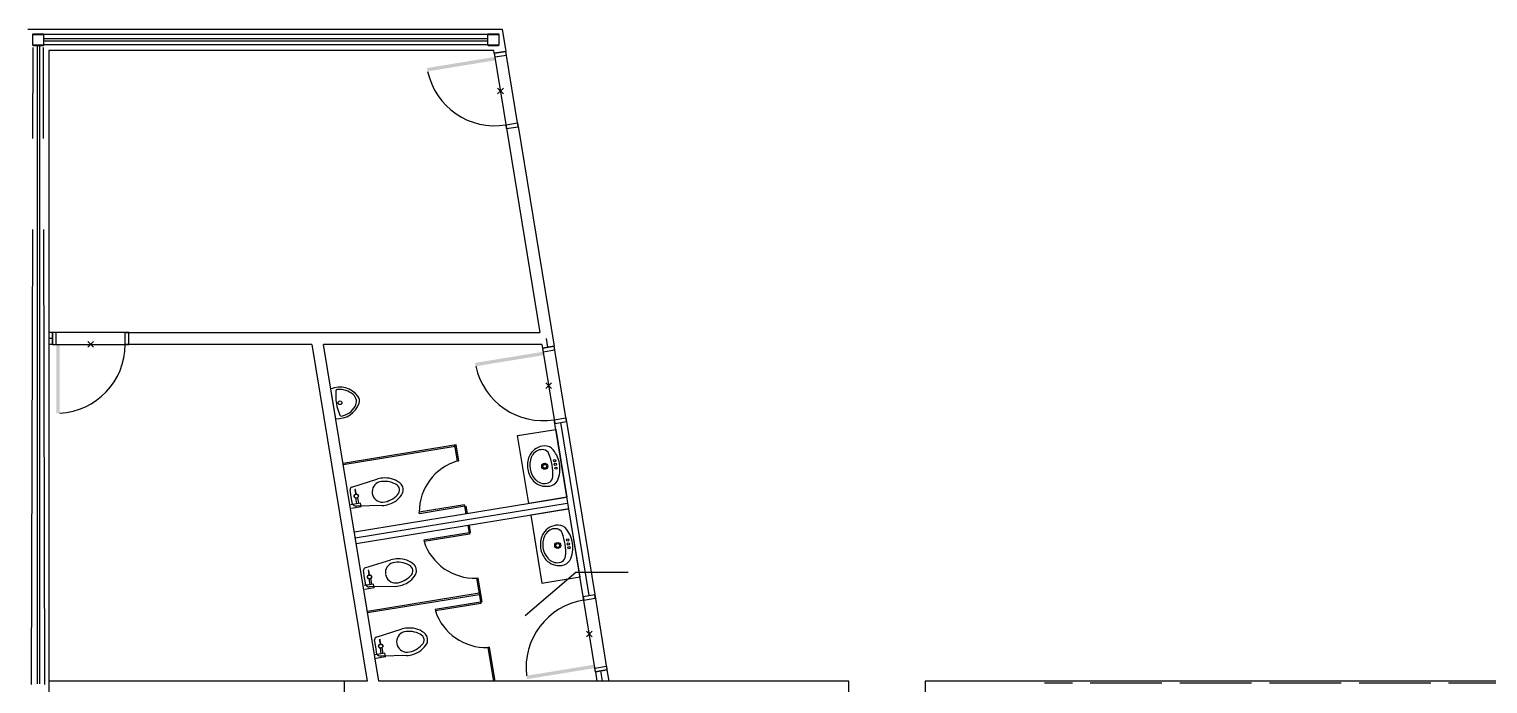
# Model space of a CAD drawing. Header units: inches. Extents: x 2743 to 10591, y -1604 to 5792.
# Drawn here: x 4019 to 4782, y -1249 to -906 of the extents above; entities that cross this region are included whole.
import ezdxf

# ---------------------------------------------------------------- set-up
doc = ezdxf.new("R2010")
doc.units = ezdxf.units.IN
doc.header["$LTSCALE"] = 0.1875
doc.header["$MEASUREMENT"] = 0
doc.header["$PDMODE"] = 3
doc.header["$PDSIZE"] = 1.5
doc.linetypes.add('CENTERX2', pattern=[101.6, 63.5, -12.7, 12.7, -12.7])
doc.linetypes.add('dash2', pattern=[500, 400, -100])
for name, color, linetype in [('A-E-MUR-EXT', 3, 'Continuous'), ('A-N-APP-SAN', 1, 'Continuous'), ('A-N-MOB-FIXE', 2, 'Continuous'), ('A-N-MUR-COMP', 30, 'Continuous'), ('A-N-MUR-INT', 3, 'Continuous'), ('A-N-PIECE#', 2, 'Continuous'), ('A-N-POR-PLF', 30, 'Continuous'), ('A-N-POR-PLN', 7, 'Continuous'), ('A-N-PORTE-EXT', 2, 'Continuous'), ('A-N-STRUCTURE', 4, 'Continuous'), ('S-N-ACIER', 4, 'Continuous')]:
    doc.layers.add(name, color=color, linetype=linetype)
doc.linetypes.add('MUR07', pattern='A,0.001521,[13,JUB,S=1,R=0,X=0,Y=0],-152.075402', length=152.076923)

msp = doc.modelspace()

# ---------------------------------------------------------------- hatches: boundary and pattern name
at = {"layer": 'A-N-POR-PLN'}
for points in [[(4227.31262, -926.74964), (4227.59815, -928.49813), (4263.15078, -922.69237), (4262.86525, -920.94388)], [(4033.34884, -1107.38258), (4035.12049, -1107.38258), (4035.12049, -1071.35903), (4033.34884, -1071.35903)], [(4252.51, -1081.05032), (4252.79553, -1082.79881), (4288.34816, -1076.99305), (4288.06263, -1075.24456)], [(4279.59857, -1246.54113), (4279.31304, -1244.79264), (4314.86566, -1238.98688), (4315.15119, -1240.73537)]]:
    msp.add_hatch(color=7, dxfattribs=at).paths.add_polyline_path(points)

# ---------------------------------------------------------------- linework, layer by layer
at = {"color": 7, "linetype": 'ByBlock'}
msp.add_line((4179.56806, -1110.25078), (4177.03202, -1094.70833), dxfattribs=at)
msp.add_circle((4181.7971, -1101.90895), 0.98425, dxfattribs=at)
at = {"color": 7}
for centre, radius in [((4288.93487, -1135.15382), 1.5748), ((4288.93487, -1135.15382), 0.98425), ((4294.09798, -1132.1971), 0.59055), ((4294.44925, -1134.17401), 0.59055), ((4294.80051, -1136.15092), 0.59055), ((4295.72985, -1176.58487), 1.5748), ((4300.97359, -1173.77361), 0.59055), ((4301.26946, -1175.75956), 0.59055), ((4295.72985, -1176.58487), 0.98425), ((4301.56534, -1177.74551), 0.59055)]:
    msp.add_circle(centre, radius, dxfattribs=at)
at = {"color": 7, "linetype": 'ByBlock'}
for centre, radius, start, end in [((4181.65995, -1105.75418), 11.97617, 37.25750599, 112.73240891), ((4206.94004, -1097.80641), 27.38598, 175.72617185, 202.80822979), ((4180.41542, -1095.8242), 0.7874, 97.14363255, 175.72617185), ((4181.65995, -1105.75418), 10.79507, 49.23337254, 97.14363255), ((4185.49543, -1101.30549), 4.92125, 329.3010291, 49.23337254), ((4188.0585, -1100.88728), 3.937, 341.27689565, 37.25750599), ((4180.44476, -1098.30675), 11.97617, 265.80199272, 341.27689565), ((4180.44476, -1098.30675), 10.79507, 281.39076909, 329.3010291), ((4182.42127, -1108.11729), 0.7874, 202.80822979, 281.39076909)]:
    msp.add_arc(centre, radius, start, end, dxfattribs=at)
at = {"color": 7}
for centre, radius, start, end in [((4289.32771, -1133.92076), 9.47498, 100.03422803, 155.31362352), ((4289.32771, -1133.92076), 8.21514, 143.20744955, 155.09458923), ((4287.51591, -1132.13001), 5.70241, 79.68790099, 146.71552928), ((4288.85992, -1130.52041), 6.04658, 53.16975756, 101.28351536), ((4287.92324, -1129.8913), 3.42695, 22.459737, 79.68790099), ((4264.05863, -1139.55363), 29.17333, 357.92858719, 22.0911467), ((4281.63362, -1136.45278), 15.2899, 10.08141745, 44.79130704), ((4292.25079, -1134.57717), 12.42077, 158.19518105, 190.01839875), ((4292.24647, -1134.55287), 12.42077, 190.13223225, 221.95544995), ((4292.25178, -1134.57741), 11.16194, 158.36003021, 221.65970368), ((4281.63305, -1136.44957), 15.2899, 335.35932396, 10.06921355), ((4289.72844, -1136.17607), 9.47498, 224.83700748, 280.11640297), ((4289.72919, -1136.19542), 8.21514, 224.92514466, 236.81228434), ((4288.63993, -1138.49822), 5.70241, 233.30420461, 300.3318329), ((4290.46066, -1139.52943), 6.04658, 278.86711563, 326.98087343), ((4289.78906, -1140.46221), 3.42695, 300.3318329, 357.55999689), ((4296.157, -1175.36327), 9.47498, 98.43272933, 153.71212482), ((4294.38632, -1173.50804), 5.70241, 78.2172994, 145.24492769), ((4295.78443, -1171.95118), 6.04658, 51.56825886, 99.68201666), ((4288.39515, -1177.67927), 15.2899, 8.47991874, 43.18980834), ((4299.0606, -1176.10112), 12.42077, 156.59368235, 188.41690005), ((4299.05782, -1176.07617), 11.16194, 156.88942861, 220.18910209), ((4296.15156, -1175.34469), 8.21514, 141.73684795, 153.62398764), ((4294.85098, -1171.28052), 3.42695, 20.98913541, 78.2172994), ((4270.74625, -1180.3272), 29.17333, 356.4579856, 20.62054511), ((4288.39467, -1177.67605), 15.2899, 333.75782526, 8.46771485), ((4299.05696, -1176.07671), 12.42077, 188.53073355, 220.35395125), ((4296.44488, -1181.89582), 3.42695, 298.8612313, 356.08939529), ((4296.49454, -1177.6289), 9.47498, 223.23550878, 278.51490426), ((4296.49454, -1177.6289), 8.21514, 223.45454307, 235.34168275), ((4295.34654, -1179.90299), 5.70241, 231.83360302, 298.8612313), ((4297.13277, -1181.00142), 6.04658, 277.26561693, 325.37937473)]:
    msp.add_arc(centre, radius, start, end, dxfattribs=at)
at = {"layer": 'A-E-MUR-EXT', "color": 7}
for p, q in [((5401.10222, -1247.51896), (4488.04883, -1247.51923)), ((4488.04883, -1247.51923), (4488.04883, -1260.27168))]:
    msp.add_line(p, q, dxfattribs=at)
at = {"layer": 'A-N-APP-SAN', "color": 7}
for p, q in [((4187.90876, -1146.01088), (4201.52335, -1141.78208)), ((4187.70653, -1151.18976), (4187.1333, -1147.45064)), ((4188.35419, -1154.91672), (4187.70653, -1151.18976)), ((4189.98288, -1147.30479), (4189.54577, -1147.37627)), ((4189.54577, -1147.37627), (4189.96089, -1149.51077)), ((4190.40649, -1149.4379), (4189.82369, -1149.5332)), ((4189.82369, -1149.5332), (4189.87853, -1149.86861)), ((4189.94315, -1151.73106, -0.00394), (4190.45115, -1154.75113, -0.00394)), ((4190.26929, -1149.46034), (4189.98288, -1147.30479)), ((4190.46134, -1149.77331), (4190.40649, -1149.4379)), ((4190.92929, -1151.56519, -0.00394), (4191.43729, -1154.58526, -0.00394)), ((4192.46685, -1154.45961, 0.00787), (4187.46565, -1155.29609)), ((4192.7986, -1156.4319, 0.00787), (4187.79741, -1157.26837)), ((4190.62837, -1155.94659), (4190.1114, -1155.94444)), ((4203.8003, -1155.70634), (4190.62837, -1155.94659)), ((4192.7986, -1156.4319, 0.00787), (4192.46685, -1154.45961, 0.00787)), ((4194.61455, -1193.49226), (4194.04132, -1189.75313)), ((4194.81677, -1188.31338), (4208.43137, -1184.08458)), ((4196.8909, -1189.60729), (4196.45379, -1189.67876)), ((4196.45379, -1189.67876), (4196.86891, -1191.81327)), ((4197.17731, -1191.76283), (4196.8909, -1189.60729)), ((4199.37487, -1196.76211, 0.00787), (4194.37367, -1197.59858)), ((4195.26221, -1197.21921), (4194.61455, -1193.49226)), ((4197.31451, -1191.7404), (4196.7317, -1191.8357)), ((4196.7317, -1191.8357), (4196.78655, -1192.17111)), ((4196.85117, -1194.03356, -0.00394), (4197.35917, -1197.05363, -0.00394)), ((4197.53639, -1198.24909), (4197.01942, -1198.24694)), ((4197.36936, -1192.07581), (4197.31451, -1191.7404)), ((4210.70832, -1198.00884), (4197.53639, -1198.24909)), ((4197.83731, -1193.86768, -0.00394), (4198.34531, -1196.88775, -0.00394)), ((4199.70662, -1198.7344, 0.00787), (4199.37487, -1196.76211, 0.00787)), ((4199.70662, -1198.7344, 0.00787), (4194.70543, -1199.57087)), ((4200.70909, -1224.51878), (4214.32369, -1220.28998)), ((4200.50687, -1229.69766), (4199.93364, -1225.95853)), ((4202.78322, -1225.81268), (4202.34611, -1225.88416)), ((4202.34611, -1225.88416), (4202.76122, -1228.01866)), ((4203.20683, -1227.9458), (4202.62402, -1228.0411)), ((4202.62402, -1228.0411), (4202.67887, -1228.37651)), ((4203.06963, -1227.96823), (4202.78322, -1225.81268)), ((4203.26168, -1228.2812), (4203.20683, -1227.9458)), ((4205.26718, -1232.9675, 0.00787), (4200.26599, -1233.80398)), ((4201.15452, -1233.42461), (4200.50687, -1229.69766)), ((4205.59894, -1234.93979, 0.00787), (4200.59774, -1235.77627)), ((4202.74349, -1230.23896, -0.00394), (4203.25149, -1233.25903, -0.00394)), ((4203.42871, -1234.45448), (4202.91173, -1234.45234)), ((4216.60064, -1234.21424), (4203.42871, -1234.45448)), ((4203.72963, -1230.07308, -0.00394), (4204.23763, -1233.09315, -0.00394)), ((4205.59894, -1234.93979, 0.00787), (4205.26718, -1232.9675, 0.00787))]:
    msp.add_line(p, q, dxfattribs=at)
for centre, radius in [((4190.32412, -1150.76385), 1.11581), ((4190.32412, -1150.76385), 1), ((4197.23214, -1193.06634), 1.11581), ((4197.23214, -1193.06634), 1), ((4203.12446, -1229.27174), 1.11581), ((4203.12446, -1229.27174), 1)]:
    msp.add_circle(centre, radius, dxfattribs=at)
for centre, radius, start, end in [((4204.04115, -1148.51443), 5.40047, 106.51809409, 189.28046236), ((4205.20713, -1155.00732), 13.72869, 90.1280073, 105.56473204), ((4205.15005, -1155.00112), 11.96027, 60.68303186, 102.77333673), ((4205.56377, -1153.47268), 12.20017, 47.69042209, 91.81923529), ((4209.70677, -1147.64108), 3.33225, 10.11353212, 67.04669274), ((4209.89616, -1147.55627), 4.96996, 9.23061351, 38.6764822), ((4188.48088, -1147.24773), 1.36277, 114.82358974, 188.56257336), ((4204.04256, -1148.52302), 5.40047, 189.29361335, 272.05598163), ((4203.02749, -1142.021), 11.96027, 275.80073898, 317.89104385), ((4203.90645, -1143.33768), 12.20017, 286.75484042, 330.88365363), ((4209.69126, -1147.54621), 3.33225, 311.52738297, 8.46054359), ((4209.89774, -1147.56593), 4.96996, 339.89759351, 9.3434622), ((4190.12352, -1153.90762), 2.03687, 209.69740844, 269.65903044), ((4203.07956, -1141.99658), 13.72869, 273.00934367, 288.44606841), ((4195.3889, -1189.55023), 1.36277, 114.82358974, 188.56257336), ((4210.94917, -1190.81693), 5.40047, 106.51809409, 189.28046236), ((4212.11515, -1197.30982), 13.72869, 90.1280073, 105.56473204), ((4212.05807, -1197.30361), 11.96027, 60.68303186, 102.77333673), ((4212.47179, -1195.77518), 12.20017, 47.69042208, 91.81923529), ((4216.61479, -1189.94358), 3.33225, 10.11353212, 67.04669274), ((4216.59928, -1189.84871), 3.33225, 311.52738297, 8.46054359), ((4216.80418, -1189.85876), 4.96996, 9.23061351, 38.6764822), ((4216.80576, -1189.86842), 4.96996, 339.89759351, 9.3434622), ((4197.03154, -1196.21011), 2.03687, 209.69740844, 269.65903044), ((4210.95058, -1190.82552), 5.40047, 189.29361335, 272.05598163), ((4209.98758, -1184.29908), 13.72869, 273.00934367, 288.44606841), ((4209.93551, -1184.32349), 11.96027, 275.80073898, 317.89104385), ((4210.81447, -1185.64018), 12.20017, 286.75484042, 330.88365363), ((4218.00747, -1233.51521), 13.72869, 90.12800731, 105.56473204), ((4218.3641, -1231.98058), 12.20017, 47.69042208, 91.81923529), ((4201.28122, -1225.75563), 1.36277, 114.82358974, 188.56257336), ((4216.84149, -1227.02233), 5.40047, 106.51809409, 189.28046236), ((4216.84289, -1227.03092), 5.40047, 189.29361335, 272.05598163), ((4217.95039, -1233.50901), 11.96027, 60.68303186, 102.77333673), ((4215.82783, -1220.52889), 11.96027, 275.80073898, 317.89104385), ((4216.70679, -1221.84557), 12.20017, 286.75484042, 330.88365363), ((4222.50711, -1226.14898), 3.33225, 10.11353212, 67.04669274), ((4222.49159, -1226.05411), 3.33225, 311.52738297, 8.46054359), ((4222.6965, -1226.06416), 4.96996, 9.23061351, 38.6764822), ((4222.69808, -1226.07382), 4.96996, 339.89759351, 9.3434622), ((4202.92385, -1232.41551), 2.03687, 209.69740844, 269.65903044), ((4215.8799, -1220.50447), 13.72869, 273.00934367, 288.44606841)]:
    msp.add_arc(centre, radius, start, end, dxfattribs=at)
at = {"layer": 'A-N-MOB-FIXE', "color": 7}
for p, q in [((4274.74545, -1119.1091), (4294.75594, -1115.84138)), ((4280.55121, -1154.66173), (4274.74545, -1119.1091)), ((4294.75594, -1115.84138), (4300.5617, -1151.39401)), ((4242.64277, -1123.96267), (4183.38839, -1133.63894)), ((4242.02507, -1124.82148), (4183.50894, -1134.37719)), ((4243.25919, -1132.37884), (4241.90451, -1124.08322)), ((4243.99744, -1132.25828), (4242.64277, -1123.96267)), ((4243.25919, -1132.37884), (4243.99744, -1132.25828)), ((4300.5617, -1151.39401), (4280.55121, -1154.66173)), ((4247.00914, -1155.34234), (4223.30739, -1159.21285)), ((4223.42795, -1159.9511), (4223.30739, -1159.21285)), ((4247.1297, -1156.08059), (4223.42795, -1159.9511)), ((4247.1297, -1156.08059), (4247.86795, -1155.96003)), ((4247.76421, -1159.96612), (4247.1297, -1156.08059)), ((4248.50246, -1159.84556), (4247.86795, -1155.96003)), ((4301.5864, -1157.48964), (4281.5759, -1160.75736)), ((4307.39216, -1193.04226), (4301.5864, -1157.48964)), ((4248.76039, -1166.06641), (4249.3949, -1169.95194)), ((4250.13315, -1169.83138), (4249.49864, -1165.94585)), ((4281.5759, -1160.75736), (4287.38166, -1196.30999)), ((4249.3949, -1169.95194), (4225.69315, -1173.82245)), ((4225.69315, -1173.82245), (4225.8137, -1174.5607)), ((4249.51546, -1170.69019), (4225.8137, -1174.5607)), ((4249.3949, -1169.95194), (4250.13315, -1169.83138)), ((4253.26541, -1193.65369), (4254.00366, -1193.53314)), ((4253.26541, -1193.65369), (4255.4386, -1206.96164)), ((4254.00366, -1193.53314), (4256.0563, -1206.10283)), ((4287.38166, -1196.30999), (4307.39216, -1193.04226)), ((4254.56298, -1201.59961), (4196.12641, -1211.14233)), ((4254.68354, -1202.33786), (4196.24739, -1211.88051)), ((4255.31805, -1206.22339), (4231.61629, -1210.0939)), ((4231.61629, -1210.0939), (4231.73685, -1210.83215)), ((4255.4386, -1206.96164), (4231.73685, -1210.83215)), ((4255.31805, -1206.22339), (4256.0563, -1206.10283)), ((4259.9268, -1229.80459), (4259.18855, -1229.92514)), ((4259.18855, -1229.92514), (4262.06162, -1247.51889)), ((4259.9268, -1229.80459), (4262.81956, -1247.51889))]:
    msp.add_line(p, q, dxfattribs=at)
for centre, start, end in [((4250.90222, -1158.89598), 106.07854879, 180.65787935), ((4252.07581, -1166.0827), 197.89125323, 272.47058379), ((4257.99896, -1202.35415), 197.89125323, 272.47058379)]:
    msp.add_arc(centre, 27.59665, start, end, dxfattribs=at)
at = {"layer": 'A-N-MUR-COMP', "color": 7}
for p, q in [((4023.25043, -914.94406), (4023.25043, -1248.9564)), ((4024.54964, -914.94406), (4024.54964, -1248.9564)), ((4026.71253, -911.29446), (4259.02939, -911.29446)), ((4026.71253, -912.59367), (4259.02939, -912.59367))]:
    msp.add_line(p, q, dxfattribs=at)
at = {"layer": 'A-N-MUR-COMP', "color": 7, "linetype": 'MUR07', "ltscale": 0.8}
for p, q in [((4031.38034, -1068.26848), (4029.41184, -1068.26848)), ((4290.61159, -1072.784), (4289.8742, -1068.26848)), ((4312.13683, -1202.73233), (4297.35647, -1112.22216)), ((4189.81393, -1172.56091), (4300.75518, -1154.44415)), ((4318.18289, -1242.18512), (4319.03395, -1247.39675))]:
    msp.add_line(p, q, dxfattribs=at)
at = {"layer": 'A-N-MUR-INT', "color": 7}
for p, q in [((4018.38824, -906.43227), (4266.69141, -906.41812)), ((4266.69141, -906.41812), (4268.58803, -918.01477)), ((4029.41184, -917.49524), (4029.41184, -1258.87187)), ((4262.30209, -917.49524), (4029.41184, -917.49524)), ((4262.548, -919.00111), (4262.30209, -917.49524)), ((4268.94969, -958.20305), (4286.41875, -1065.17794)), ((4275.04998, -957.20687), (4293.84566, -1072.30561)), ((4031.38034, -1065.17793), (4029.41184, -1065.17794)), ((4069.81333, -1065.17793), (4286.41875, -1065.17794)), ((4031.38034, -1071.35902), (4029.41184, -1071.35903)), ((4167.09884, -1071.35903), (4069.81333, -1071.35903)), ((4167.09884, -1071.35903), (4195.94869, -1247.51448)), ((4202.06794, -1247.51882), (4173.10084, -1071.35903)), ((4287.42812, -1071.35903), (4173.10393, -1071.37779)), ((4287.42812, -1071.35903), (4287.74538, -1073.30179)), ((4309.02818, -1203.23997), (4294.24782, -1112.7298)), ((4300.28593, -1111.74377), (4315.06629, -1202.25395)), ((4189.31584, -1169.51077), (4300.25709, -1151.39401)), ((4190.31202, -1175.61106), (4301.25327, -1157.49429)), ((4315.46845, -1242.67813), (4316.25829, -1247.51486)), ((4321.50656, -1241.69211), (4322.45742, -1247.51486)), ((4195.94869, -1247.51448), (4029.41184, -1247.51473)), ((4183.91822, -1247.5145), (4183.91822, -1259.02705)), ((4448.08828, -1247.51909), (4202.06794, -1247.51882)), ((4448.08802, -1260.27521), (4448.08828, -1247.51909))]:
    msp.add_line(p, q, dxfattribs=at)
at = {"layer": 'A-N-PIECE#', "color": 7}
for p, q in [((4305.2061, -1190.78819), (4278.69212, -1213.34709)), ((4332.65943, -1190.78819), (4305.2061, -1190.78819))]:
    msp.add_line(p, q, dxfattribs=at)
at = {"layer": 'A-N-POR-PLF', "color": 7}
for p, q in [((4268.58803, -918.01477), (4262.548, -919.00111)), ((4262.548, -919.00111), (4268.98827, -958.43927)), ((4275.02831, -957.45293), (4268.58803, -918.01477)), ((4268.98827, -958.43927), (4275.02831, -957.45293)), ((4071.34089, -1065.17793), (4031.38034, -1065.17793)), ((4031.38034, -1065.17793), (4031.38034, -1071.35903)), ((4071.34089, -1071.35903), (4071.34089, -1065.17793)), ((4031.38034, -1071.35903), (4071.34089, -1071.35903)), ((4293.84566, -1072.30561), (4287.74538, -1073.30179)), ((4287.74538, -1073.30179), (4294.18565, -1112.73995)), ((4300.28593, -1111.74377), (4293.84566, -1072.30561)), ((4294.18565, -1112.73995), (4300.28593, -1111.74377)), ((4309.02818, -1203.23997), (4315.06629, -1202.25395)), ((4315.46845, -1242.67813), (4309.02818, -1203.23997)), ((4315.06629, -1202.25395), (4321.50656, -1241.69211)), ((4321.50656, -1241.69211), (4315.46845, -1242.67813))]:
    msp.add_line(p, q, dxfattribs=at)
at = {"layer": 'A-N-POR-PLN', "color": 7}
for p, q in [((4262.548, -919.00111), (4268.58803, -918.01477)), ((4262.548, -919.00111), (4262.86525, -920.94388)), ((4262.86525, -920.94388), (4268.90529, -919.95754)), ((4268.90529, -919.95754), (4268.58803, -918.01477)), ((4268.67101, -956.49651), (4274.71105, -955.51017)), ((4268.98827, -958.43927), (4268.67101, -956.49651)), ((4268.98827, -958.43927), (4275.02831, -957.45293)), ((4274.71105, -955.51017), (4275.02831, -957.45293)), ((4033.34884, -1065.17793), (4031.38034, -1065.17793)), ((4031.38034, -1071.35903), (4031.38034, -1065.17793)), ((4033.34884, -1071.35903), (4033.34884, -1065.17793)), ((4069.37239, -1065.17793), (4071.34089, -1065.17793)), ((4069.37239, -1071.35903), (4069.37239, -1065.17793)), ((4071.34089, -1071.35903), (4071.34089, -1065.17793)), ((4031.38034, -1071.35903), (4033.34884, -1071.35903)), ((4071.34089, -1071.35903), (4069.37239, -1071.35903)), ((4287.74538, -1073.30179), (4293.84566, -1072.30561)), ((4287.74538, -1073.30179), (4288.06263, -1075.24456)), ((4288.06263, -1075.24456), (4294.16292, -1074.24838)), ((4294.16292, -1074.24838), (4293.84566, -1072.30561)), ((4293.86839, -1110.79719), (4299.96868, -1109.80101)), ((4294.18565, -1112.73995), (4293.86839, -1110.79719)), ((4294.18565, -1112.73995), (4300.28593, -1111.74377)), ((4299.96868, -1109.80101), (4300.28593, -1111.74377)), ((4309.02818, -1203.23997), (4315.06629, -1202.25395)), ((4309.02818, -1203.23997), (4309.34543, -1205.18274)), ((4309.34543, -1205.18274), (4315.38355, -1204.19671)), ((4315.38355, -1204.19671), (4315.06629, -1202.25395)), ((4315.15119, -1240.73537), (4321.18931, -1239.74934)), ((4315.46845, -1242.67813), (4315.15119, -1240.73537)), ((4315.46845, -1242.67813), (4321.50656, -1241.69211)), ((4321.18931, -1239.74934), (4321.50656, -1241.69211))]:
    msp.add_line(p, q, dxfattribs=at)
for centre, start, end in [((4262.86525, -920.94388), 192.09352866, 279.27456629), ((4033.34884, -1071.35903), 272.81896237, 0), ((4288.06263, -1075.24456), 192.09352866, 279.27456629), ((4315.15119, -1240.73537), 99.27456629, 186.45560391)]:
    msp.add_arc(centre, 36.02355, start, end, dxfattribs=at)
for p in [(4265.76813, -938.72019), (4051.36061, -1071.35903), (4290.96551, -1093.02087), (4312.24831, -1222.95905)]:
    msp.add_point(p, dxfattribs=at)
at = {"layer": 'A-N-PORTE-EXT', "color": 7}
for p, q in [((4247.1297, -1156.08059), (4247.00914, -1155.34234)), ((4249.3949, -1169.95194), (4249.51546, -1170.69019)), ((4255.31805, -1206.22339), (4255.4386, -1206.96164))]:
    msp.add_line(p, q, dxfattribs=at)
at = {"layer": 'A-N-STRUCTURE', "color": 7, "linetype": 'dash2', "ltscale": 0.5}
msp.add_line((5502.5353, -1248.71865), (4550.53721, -1248.71865), dxfattribs=at)
at = {"layer": 'S-N-ACIER', "color": 7, "linetype": 'CENTERX2', "ltscale": 20}
for p, q in [((4020.39611, -1249.33953), (4021.23576, -914.94406)), ((4027.40397, -1249.33953), (4026.56253, -914.94406)), ((4259.02939, -909.28157), (4026.90003, -909.28157)), ((4259.02939, -914.60834), (4026.90003, -914.60834))]:
    msp.add_line(p, q, dxfattribs=at)
at = {"layer": 'S-N-ACIER', "color": 7}
for p, q in [((4020.90004, -909.28157), (4020.90004, -914.60656)), ((4021.08754, -914.60656), (4021.08754, -909.28157)), ((4026.56253, -908.94407), (4021.23754, -908.94407)), ((4021.23754, -909.13157), (4026.56253, -909.13157)), ((4026.56253, -914.75656), (4021.23754, -914.75656)), ((4021.23754, -914.94406), (4026.56253, -914.94406)), ((4026.71253, -909.28157), (4026.71253, -914.60656)), ((4026.90003, -914.60656), (4026.90003, -909.28157)), ((4259.02939, -909.28157), (4259.02939, -914.60656)), ((4259.21689, -914.60656), (4259.21689, -909.28157)), ((4264.69188, -908.94407), (4259.36689, -908.94407)), ((4259.36689, -909.13157), (4264.69188, -909.13157)), ((4264.69188, -914.75656), (4259.36689, -914.75656)), ((4259.36689, -914.94406), (4264.69188, -914.94406)), ((4264.84188, -909.28157), (4264.84188, -914.60656)), ((4265.02938, -914.60656), (4265.02938, -909.28157))]:
    msp.add_line(p, q, dxfattribs=at)
for centre, radius, start, end in [((4021.23754, -909.28157), 0.3375, 90, 180), ((4021.23754, -914.60656), 0.3375, 180, 270), ((4021.23754, -909.28157), 0.15, 90, 180), ((4021.23754, -914.60656), 0.15, 180, 270), ((4026.56253, -909.28157), 0.3375, 0, 90), ((4026.56253, -909.28157), 0.15, 0, 90), ((4026.56253, -914.60656), 0.3375, 270, 0), ((4026.56253, -914.60656), 0.15, 270, 0), ((4259.36689, -909.28157), 0.3375, 90, 180), ((4259.36689, -914.60656), 0.3375, 180, 270), ((4259.36689, -909.28157), 0.15, 90, 180), ((4259.36689, -914.60656), 0.15, 180, 270), ((4264.69188, -909.28157), 0.3375, 0, 90), ((4264.69188, -909.28157), 0.15, 0, 90), ((4264.69188, -914.60656), 0.3375, 270, 0), ((4264.69188, -914.60656), 0.15, 270, 0)]:
    msp.add_arc(centre, radius, start, end, dxfattribs=at)

doc.saveas('drawing.dxf')
